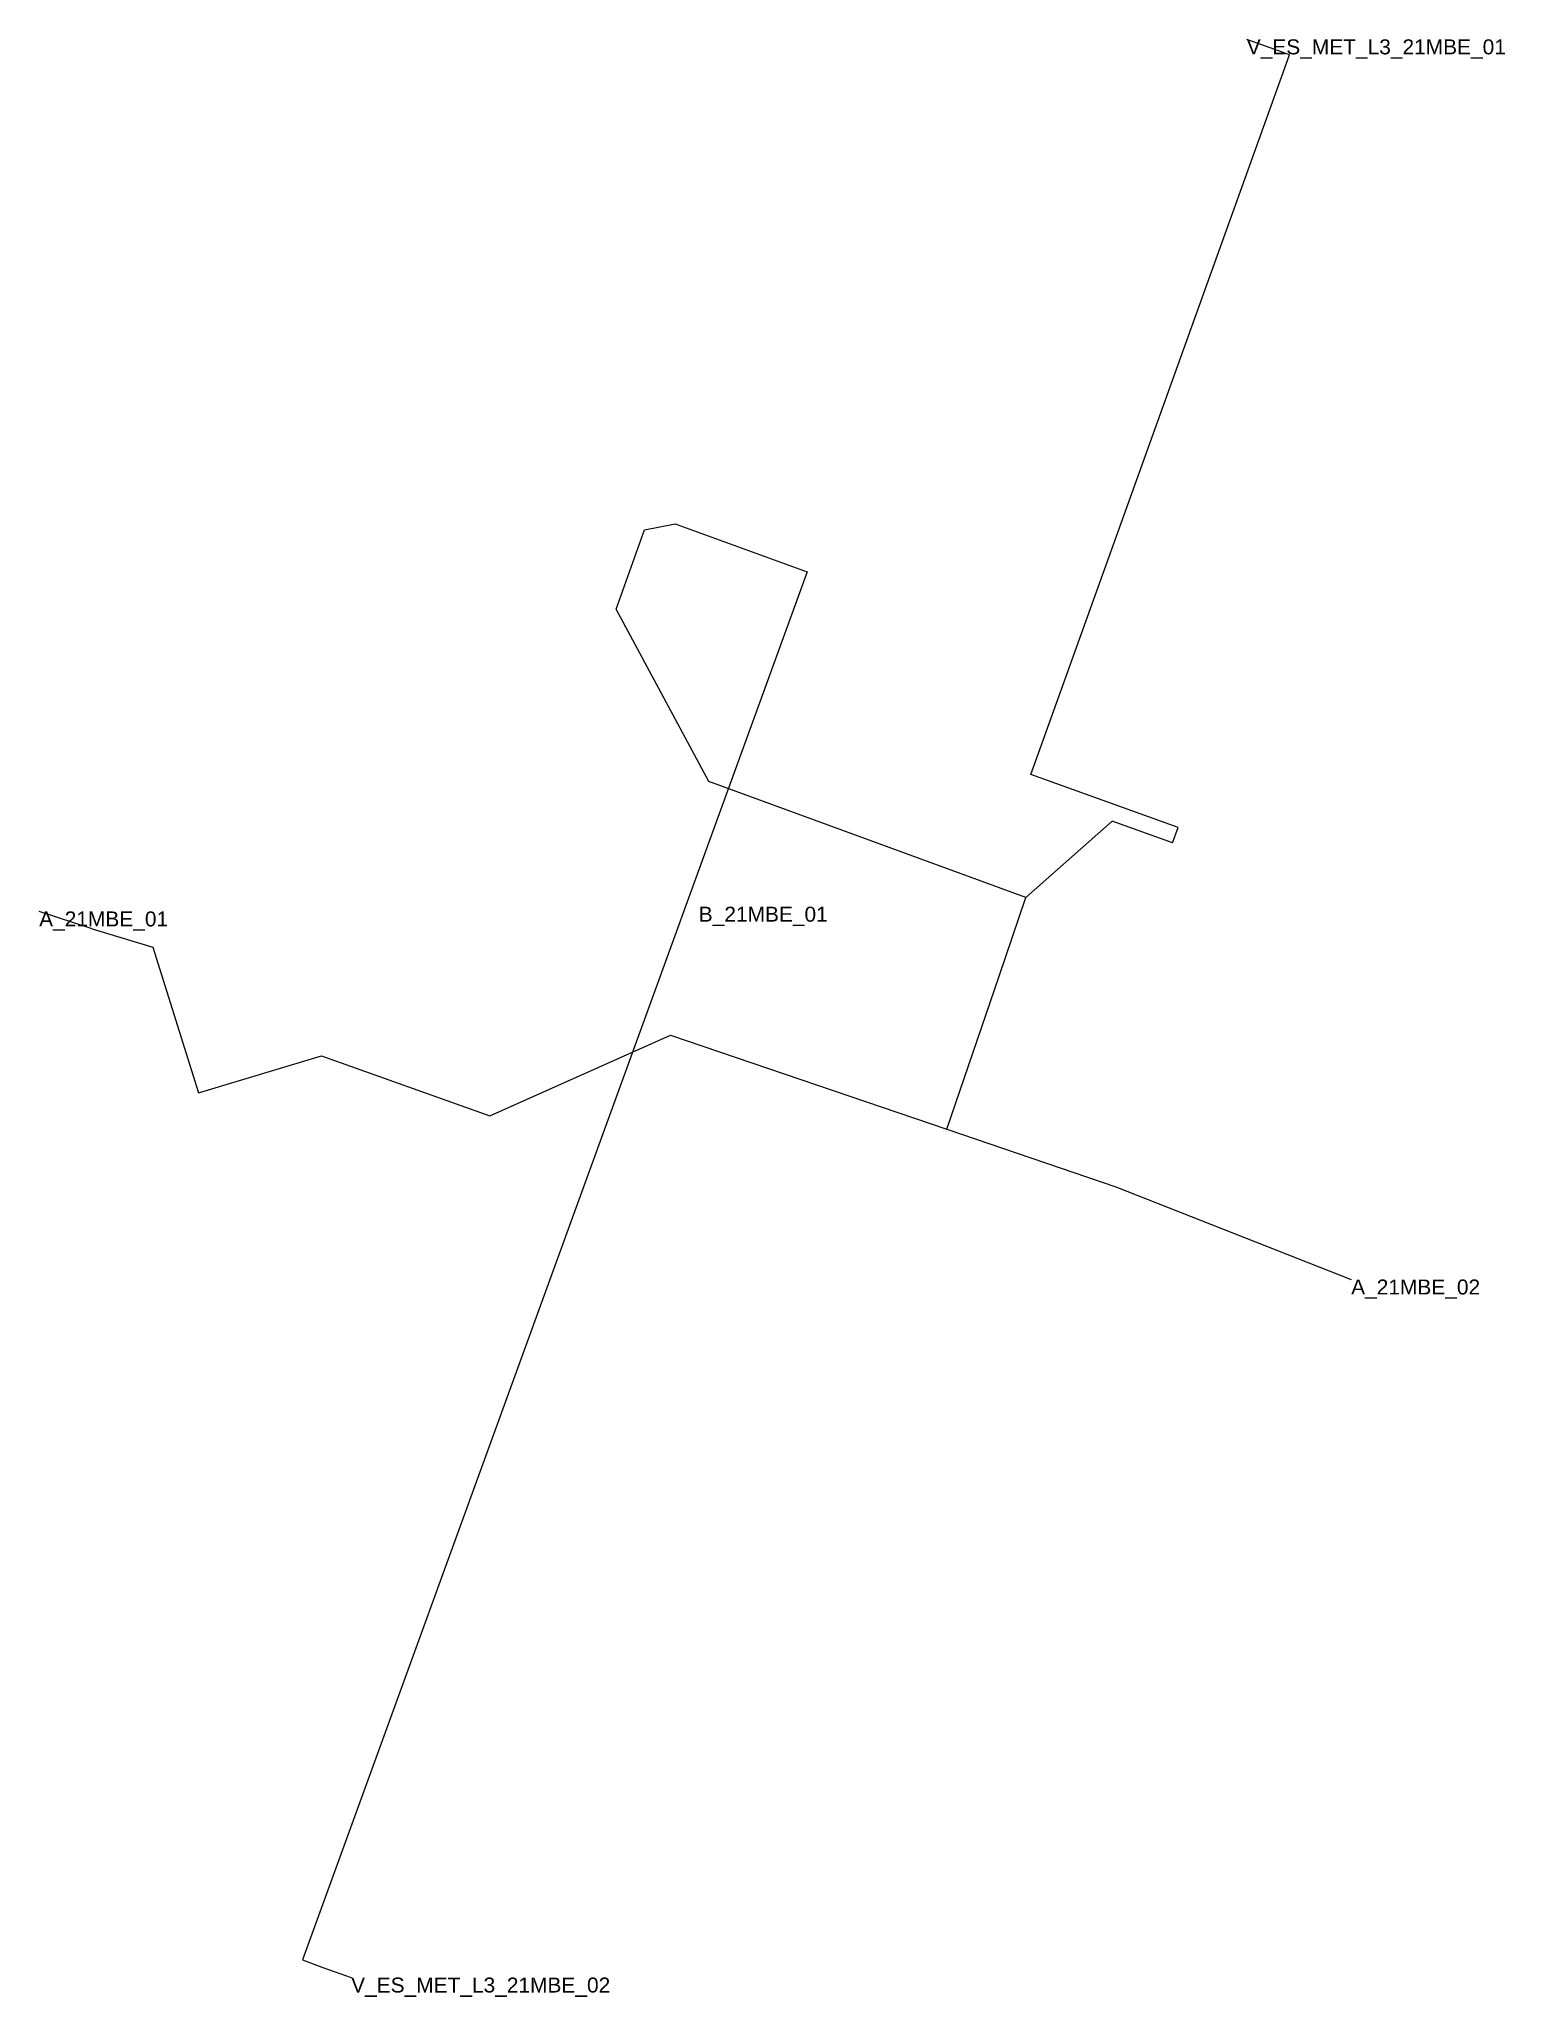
# Model space of a CAD drawing. Header units: metres. Extents: x 428541.4 to 428590.4, y 4586883.1 to 4586948.4.
import ezdxf
from ezdxf.enums import TextEntityAlignment as Align

# ---------------------------------------------------------------- set-up
doc = ezdxf.new("R2010")
doc.units = ezdxf.units.M
doc.header["$MEASUREMENT"] = 0
for name, color, linetype, lineweight, true_color in [('01_A_AccesTren_t', 40, 'Continuous', 0, 0xffd600), ('01_C_AccesExt_t', 251, 'Continuous', 0, 0x646464), ('01_I_Ascensor_l', 251, 'Continuous', 0, 0x646464), ('01_I_BarreraTarifaria_t', 251, 'Continuous', 0, 0x646464), ('01_I_Horitzontal_l', 251, 'Continuous', 0, 0x646464), ('01_I_Rampa_l', 251, 'Continuous', 0, 0x646464), ('01_I_RampaD_l', 251, 'Continuous', 0, 0x646464)]:
    doc.layers.add(name, color=color, linetype=linetype, lineweight=lineweight, true_color=true_color)
doc.styles.add('Style-Arial', font='arial.ttf')

msp = doc.modelspace()

# ---------------------------------------------------------------- linework, layer by layer
at = {"layer": '01_I_Ascensor_l'}
for p, q in [((428561.629594, 4586932.064352, -10), (428562.658077, 4586932.263535, -20)), ((428579.275096, 4586921.605686, -10), (428579.459513, 4586922.118181, -20)), ((428543.17601, 4586918.736924, -10), (428541.405011, 4586919.314939))]:
    msp.add_line(p, q, dxfattribs=at)
at = {"layer": '01_I_Horitzontal_l'}
for p, q in [((428573.481365, 4586917.150218, -10), (428574.377635, 4586919.778106, -10)), ((428571.738757, 4586912.040846, -10), (428573.481365, 4586917.150218, -10)), ((428571.738757, 4586912.040846, -10), (428577.38608, 4586910.117011, -10))]:
    msp.add_line(p, q, dxfattribs=at)
at = {"layer": '01_I_Horitzontal_l', "flags": 128}
for points, elevation in [([(428579.459513, 4586922.118181), (428574.54015, 4586923.88837), (428583.18981, 4586947.92581), (428582.698187, 4586948.102862)], -20), ([(428562.658077, 4586932.263535), (428567.067478, 4586930.659524), (428550.201273, 4586884.294586), (428550.889412, 4586884.046881)], -20), ([(428574.377635, 4586919.778106), (428563.777336, 4586923.655788), (428560.688518, 4586929.405621), (428561.629594, 4586932.064352)], -10), ([(428579.275096, 4586921.605686), (428577.254863, 4586922.32649), (428574.377635, 4586919.778106)], -10), ([(428543.17601, 4586918.736924), (428545.199883, 4586918.117447), (428546.728699, 4586913.259229), (428550.841966, 4586914.491224), (428556.467508, 4586912.490055), (428562.505571, 4586915.186254), (428571.738757, 4586912.040846)], -10)]:
    msp.add_lwpolyline(points, dxfattribs=dict(at, elevation=elevation))
at = {"layer": '01_I_Rampa_l'}
msp.add_line((428577.38608, 4586910.117011, -10), (428585.245529, 4586907.02191, -10), dxfattribs=at)
at = {"layer": '01_I_RampaD_l'}
for p, q in [((428582.698187, 4586948.102862, -20), (428581.757342, 4586948.441698, -20)), ((428550.889412, 4586884.046881, -20), (428551.83031, 4586883.708191, -20))]:
    msp.add_line(p, q, dxfattribs=at)

# ---------------------------------------------------------------- texts
at = {"layer": '01_A_AccesTren_t', "style": 'Style-Arial'}
for s, p in [('V_ES_MET_L3_21MBE_01', (428581.757342, 4586948.441698, -20)), ('V_ES_MET_L3_21MBE_02', (428551.83031, 4586883.708191, -20))]:
    msp.add_text(s, height=0.5, dxfattribs=at).set_placement(p, align=Align.TOP_LEFT)
at = {"layer": '01_C_AccesExt_t', "char_height": 0.5, "attachment_point": 1, "line_spacing_factor": 1.2, "style": 'Style-Arial'}
for s, insert in [('A_21MBE_01', (428541.405011, 4586919.314939)), ('A_21MBE_02', (428585.245529, 4586907.02191, -10))]:
    msp.add_mtext(s, dxfattribs=dict(at, insert=insert))
at = {"layer": '01_I_BarreraTarifaria_t', "insert": (428563.446047, 4586919.473271, -10), "char_height": 0.5, "attachment_point": 1, "line_spacing_factor": 1.2, "style": 'Style-Arial'}
msp.add_mtext('B_21MBE_01', dxfattribs=at)

doc.saveas('drawing.dxf')
